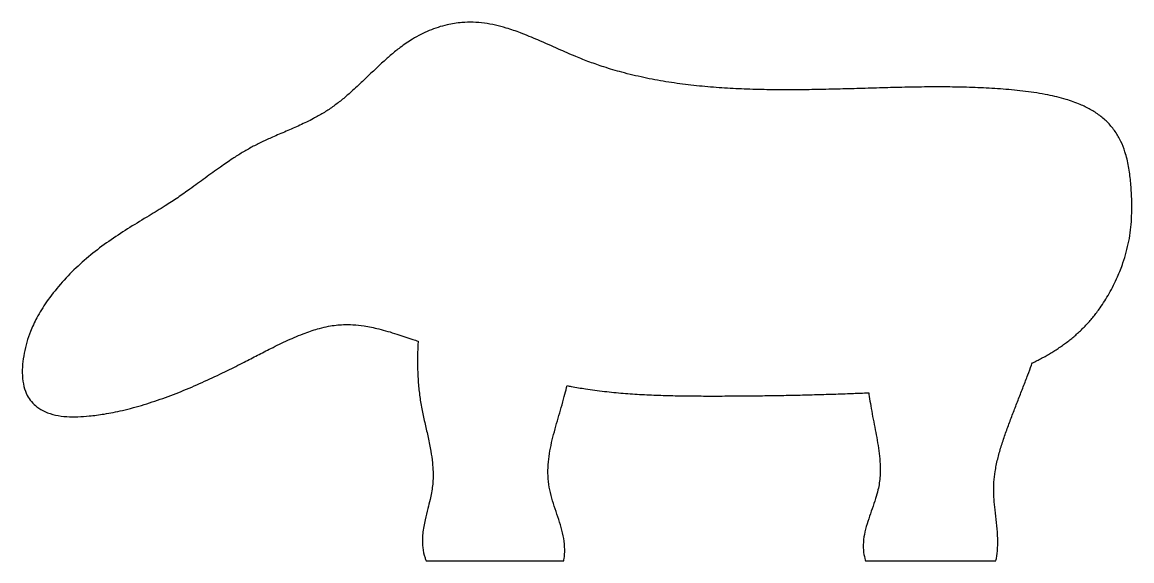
# Model space of a CAD drawing. Header units: millimetres. Extents: x -291 to -4, y 0 to 139.
import ezdxf

# ---------------------------------------------------------------- set-up
doc = ezdxf.new("R2010")
doc.units = ezdxf.units.MM
doc.layers.add('outline', color=7, linetype='Continuous')

msp = doc.modelspace()

# ---------------------------------------------------------------- linework, layer by layer
at = {"layer": 'outline'}
for p, q in [((-186.33, 0), (-150.75, 0)), ((-72.71, 0), (-39.01, 0))]:
    msp.add_line(p, q, dxfattribs=at)
for points, knots in [([(-12.94, 64.21), (-12.65, 64.59), (-11.51, 66.16), (-9.61, 69.18), (-7.66, 73.09), (-6.23, 76.7), (-5.28, 79.79), (-4.62, 82.63), (-4.17, 85.51), (-3.93, 88.41), (-3.86, 91.31), (-3.94, 94.55), (-4.16, 98.1), (-4.66, 101.95), (-5.48, 105.42), (-6.65, 108.44), (-8.1, 110.98), (-9.95, 113.23), (-12.15, 115.16), (-14.6, 116.74), (-17.51, 118.14), (-21.18, 119.42), (-25.91, 120.55), (-31.34, 121.39), (-37.14, 121.95), (-42.95, 122.3), (-48.77, 122.47), (-54.59, 122.51), (-60.41, 122.45), (-66.23, 122.32), (-72.05, 122.15), (-77.87, 121.98), (-83.69, 121.84), (-89.51, 121.74), (-95.33, 121.73), (-101.16, 121.82), (-106.97, 122.04), (-112.78, 122.43), (-118.58, 123.01), (-124.34, 123.81), (-130.07, 124.87), (-135.42, 126.16), (-140.07, 127.53), (-144.04, 128.9), (-147.95, 130.45), (-152.39, 132.4), (-157.11, 134.53), (-161.6, 136.38), (-165.27, 137.65), (-168.39, 138.48), (-171.26, 139.01), (-174.16, 139.25), (-177.4, 139.17), (-181.24, 138.58), (-185.56, 137.18), (-189.6, 135.11), (-192.8, 132.91), (-195.32, 130.87), (-197.73, 128.72), (-200.32, 126.28), (-203.12, 123.59), (-205.72, 121.17), (-208.18, 119.06), (-210.49, 117.29), (-212.93, 115.7), (-215.75, 114.11), (-218.95, 112.57), (-222.52, 111.03), (-225.79, 109.64), (-228.74, 108.31), (-231.34, 106.99), (-233.86, 105.54), (-236.59, 103.8), (-239.79, 101.6), (-243.45, 98.95), (-247.11, 96.27), (-250.54, 93.85), (-254.06, 91.55), (-258.21, 89.02), (-262.92, 86.2), (-267.82, 83.04), (-272.5, 79.58), (-276.9, 75.76), (-280.94, 71.56), (-284.34, 67.23), (-286.9, 63.1), (-288.55, 59.58), (-289.6, 56.52), (-290.28, 53.69), (-290.68, 50.8), (-290.79, 47.89), (-290.43, 45.15), (-289.58, 42.86), (-288.41, 41.1), (-286.88, 39.64), (-284.78, 38.4), (-282.14, 37.58), (-279.25, 37.22), (-276.33, 37.21), (-273.11, 37.44), (-269.26, 37.95), (-264.5, 38.9), (-259.19, 40.34), (-253.67, 42.2), (-248.25, 44.32), (-242.92, 46.67), (-237.96, 49.03), (-233.62, 51.21), (-229.88, 53.13), (-226.15, 55.06), (-222.08, 57.05), (-217.91, 58.82), (-214.38, 59.99), (-211.7, 60.62), (-209.62, 60.94), (-207.52, 61.09), (-205.1, 61.06), (-202.04, 60.73), (-198.24, 59.93), (-194.05, 58.68), (-190.68, 57.55), (-188.84, 56.92), (-188.39, 56.76)], [0, 0, 0, 0, 0.0029458, 0.0119048, 0.0218254, 0.0297619, 0.0357143, 0.0416667, 0.0476191, 0.0535714, 0.0595238, 0.0654762, 0.0734127, 0.0813492, 0.0892857, 0.0952381, 0.1011905, 0.1071429, 0.1130952, 0.1190476, 0.125, 0.1329365, 0.1428571, 0.1547619, 0.1666667, 0.1785714, 0.1904762, 0.202381, 0.2142857, 0.2261905, 0.2380952, 0.25, 0.2619048, 0.2738095, 0.2857143, 0.2976191, 0.3095238, 0.3214286, 0.3333333, 0.3452381, 0.3571429, 0.3690476, 0.3789683, 0.3869048, 0.3948413, 0.4047619, 0.4166667, 0.4265873, 0.4345238, 0.4404762, 0.4464286, 0.452381, 0.4583333, 0.4662698, 0.4761905, 0.4861111, 0.4940476, 0.5, 0.5059524, 0.5138889, 0.5218254, 0.5297619, 0.5357143, 0.5416667, 0.5476191, 0.5535714, 0.5615079, 0.5694444, 0.577381, 0.5833333, 0.5892857, 0.5952381, 0.6011905, 0.609127, 0.6190476, 0.6289683, 0.6369048, 0.6448413, 0.6547619, 0.6666667, 0.6785714, 0.6904762, 0.702381, 0.7142857, 0.7261905, 0.7361111, 0.7440476, 0.75, 0.7559524, 0.7619048, 0.7678571, 0.7738095, 0.7787698, 0.7827381, 0.7867064, 0.7916667, 0.7976191, 0.8035714, 0.8095238, 0.8154762, 0.8234127, 0.8333333, 0.8452381, 0.8571429, 0.8690476, 0.8809524, 0.8928571, 0.9027778, 0.9107143, 0.9186508, 0.9285714, 0.9384921, 0.9464286, 0.9513889, 0.9553571, 0.9593254, 0.9642857, 0.9702381, 0.9781746, 0.9880952, 0.9970542, 1, 1, 1, 1]), ([(-29.59, 51.16), (-29.19, 51.35), (-28.39, 51.74), (-27.2, 52.35), (-26.03, 52.99), (-24.88, 53.67), (-23.74, 54.37), (-22.62, 55.1), (-21.53, 55.87), (-20.46, 56.67), (-19.41, 57.5), (-18.39, 58.36), (-17.4, 59.25), (-16.44, 60.18), (-15.51, 61.14), (-14.62, 62.13), (-13.76, 63.15), (-13.21, 63.85), (-12.94, 64.21)], [0, 0, 0, 0, 0.062503, 0.125003, 0.187503, 0.250003, 0.312503, 0.375003, 0.437503, 0.500003, 0.562503, 0.625003, 0.687503, 0.750003, 0.812503, 0.875003, 0.937503, 1.000003, 1.000003, 1.000003, 1.000003]), ([(-188.39, 56.76), (-188.4, 56.53), (-188.48, 55.33), (-188.57, 52.94), (-188.57, 49.57), (-188.38, 45.98), (-188, 42.41), (-187.39, 38.86), (-186.6, 35.35), (-185.79, 31.85), (-185.11, 28.53), (-184.68, 25.56), (-184.51, 23.17), (-184.51, 21.17), (-184.65, 19.38), (-184.93, 17.6), (-185.35, 15.65), (-185.93, 13.32), (-186.67, 10.42), (-187.29, 7.08), (-187.34, 3.73), (-186.83, 1.37), (-186.42, 0.25), (-186.33, 0)], [0, 0, 0, 0, 0.012141, 0.062501, 0.125001, 0.187501, 0.250001, 0.312501, 0.375001, 0.437501, 0.500001, 0.552084, 0.593751, 0.625001, 0.656251, 0.687501, 0.718751, 0.760417, 0.812501, 0.875001, 0.937501, 0.986122, 1.000001, 1.000001, 1.000001, 1.000001]), ([(-39.01, 0), (-38.97, 0.2), (-38.75, 1.28), (-38.5, 3.47), (-38.53, 6.58), (-38.84, 9.88), (-39.22, 12.98), (-39.5, 15.72), (-39.61, 18.11), (-39.55, 20.5), (-39.22, 23.23), (-38.6, 26.3), (-37.71, 29.48), (-36.66, 32.62), (-35.52, 35.73), (-34.34, 38.81), (-33.14, 41.9), (-31.94, 44.98), (-30.82, 47.88), (-30.04, 49.94), (-29.66, 50.98), (-29.59, 51.16)], [0.0000014, 0.0000014, 0.0000014, 0.0000014, 0.0113862, 0.0625014, 0.1250014, 0.1875014, 0.2500014, 0.3020847, 0.3437514, 0.385418, 0.4375014, 0.5000014, 0.5625014, 0.6250014, 0.6875014, 0.7500014, 0.8125014, 0.8750014, 0.9375014, 0.9886166, 1, 1, 1, 1]), ([(-150.75, 0), (-150.72, 0.19), (-150.55, 1.14), (-150.42, 3.08), (-150.7, 5.78), (-151.39, 8.61), (-152.27, 11.38), (-153.2, 14.13), (-154.06, 16.9), (-154.67, 19.75), (-154.89, 22.65), (-154.75, 25.55), (-154.34, 28.43), (-153.73, 31.27), (-153, 34.08), (-152.2, 36.87), (-151.38, 39.66), (-150.65, 42.31), (-150.17, 44.18), (-149.94, 45.12), (-149.9, 45.28)], [0, 0, 0, 0, 0.012225, 0.0625, 0.125, 0.1875, 0.25, 0.3125, 0.375, 0.4375, 0.5, 0.5625, 0.625, 0.6875, 0.75, 0.8125, 0.875, 0.9375, 0.989927, 1, 1, 1, 1]), ([(-149.9, 45.28), (-149.53, 45.2), (-147.93, 44.9), (-144.72, 44.37), (-140.25, 43.77), (-135.38, 43.3), (-130.51, 42.97), (-125.63, 42.76), (-120.74, 42.64), (-115.86, 42.6), (-110.97, 42.59), (-106.09, 42.62), (-101.2, 42.66), (-96.31, 42.72), (-91.43, 42.81), (-86.54, 42.93), (-81.66, 43.07), (-77.15, 43.22), (-73.9, 43.35), (-72.27, 43.42), (-71.89, 43.44)], [-0.000002, -0.000002, -0.000002, -0.000002, 0.014435, 0.062498, 0.124998, 0.187498, 0.249998, 0.312498, 0.374998, 0.437498, 0.499998, 0.562498, 0.624998, 0.687498, 0.749998, 0.812498, 0.874998, 0.937498, 0.985561, 1, 1, 1, 1]), ([(-71.89, 43.44), (-71.88, 43.3), (-71.74, 42.38), (-71.47, 40.56), (-71.02, 37.97), (-70.49, 35.24), (-69.95, 32.53), (-69.46, 29.8), (-69.08, 27.05), (-68.9, 24.44), (-68.94, 22.13), (-69.14, 20.13), (-69.51, 18.17), (-70.14, 15.94), (-71, 13.47), (-71.93, 10.86), (-72.75, 8.21), (-73.29, 5.48), (-73.37, 2.9), (-73.04, 1.07), (-72.77, 0.19), (-72.71, 0)], [0, 0, 0, 0, 0.009525, 0.0624654, 0.1249654, 0.1874654, 0.2499654, 0.3124654, 0.3749654, 0.4374654, 0.4895487, 0.5312154, 0.572882, 0.6249654, 0.6874654, 0.7499654, 0.8124654, 0.8749654, 0.9374654, 0.9866477, 0.9999654, 0.9999654, 0.9999654, 0.9999654])]:
    msp.add_open_spline(points, degree=3, knots=knots, dxfattribs=at)

doc.saveas('drawing.dxf')
